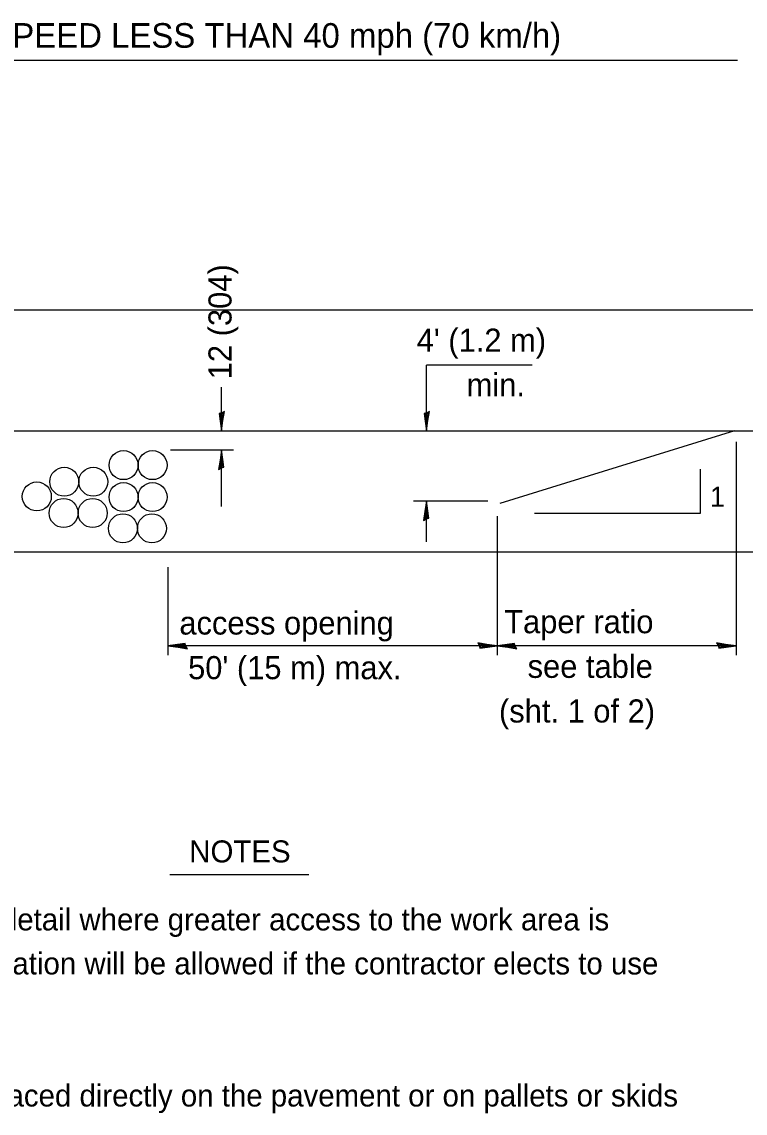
# Model space of a CAD drawing. Extents: x 52832 to 54215, y 64481 to 66497.
# Drawn here: x 53906.4 to 53971.7, y 66159.5 to 66257.9 of the extents above; entities that cross this region are included whole.
import ezdxf

# ---------------------------------------------------------------- set-up
doc = ezdxf.new("R2010")
doc.units = 0
for name, color, linetype in [('Alignment_EX_20 Baseline', 7, 'Continuous'), ('Design_EX_Roadway Dimensions', 7, 'Continuous'), ('Design_PR_EOP', 7, 'Continuous'), ('Sheets_General Details', 7, 'Continuous'), ('Stage_Construction Traffic Control', 7, 'Continuous')]:
    doc.layers.add(name, color=color, linetype=linetype)

msp = doc.modelspace()

# ---------------------------------------------------------------- linework, layer by layer
at = {"layer": 'Alignment_EX_20 Baseline'}
msp.add_line((53831.17, 66221.008), (54009.517, 66221.008), dxfattribs=at)
at = {"layer": 'Design_EX_Roadway Dimensions'}
for p, q in [((53942.914, 66221.008), (53942.914, 66226.948)), ((53952.449, 66226.948), (53942.914, 66226.948)), ((53924.438, 66221.008), (53924.438, 66224.939)), ((53970.83, 66220.035), (53970.83, 66200.806)), ((53919.835, 66219.307), (53925.532, 66219.307)), ((53924.438, 66214.192), (53924.438, 66219.307)), ((53967.612, 66213.609), (53967.612, 66217.55)), ((53941.757, 66214.697), (53948.46, 66214.697)), ((53942.914, 66211.005), (53942.914, 66214.697)), ((53952.662, 66213.609), (53967.612, 66213.609)), ((53949.301, 66213.322), (53949.301, 66200.806)), ((53919.604, 66208.734), (53919.604, 66200.806)), ((53949.301, 66201.638), (53919.604, 66201.638)), ((53970.83, 66201.638), (53949.301, 66201.638))]:
    msp.add_line(p, q, dxfattribs=at)
for points in [[(53924.461, 66222.625), (53924.22, 66222.571), (53924.324, 66221.887), (53924.438, 66221.008), (53924.567, 66221.947), (53924.711, 66222.769), (53924.461, 66222.625), (53924.302, 66222.553), (53924.439, 66221.599), (53924.622, 66222.642), (53924.417, 66222.488), (53924.445, 66222.049), (53924.509, 66222.471)], [(53942.937, 66222.625), (53942.696, 66222.571), (53942.8, 66221.887), (53942.914, 66221.008), (53943.043, 66221.947), (53943.187, 66222.769), (53942.937, 66222.625), (53942.778, 66222.553), (53942.915, 66221.599), (53943.098, 66222.642), (53942.893, 66222.488), (53942.921, 66222.049), (53942.985, 66222.471)], [(53924.414, 66217.689), (53924.656, 66217.743), (53924.552, 66218.427), (53924.438, 66219.307), (53924.309, 66218.368), (53924.164, 66217.545), (53924.414, 66217.689), (53924.574, 66217.761), (53924.436, 66218.716), (53924.253, 66217.672), (53924.459, 66217.826), (53924.431, 66218.265), (53924.367, 66217.843)], [(53942.89, 66213.079), (53943.132, 66213.133), (53943.028, 66213.817), (53942.914, 66214.697), (53942.785, 66213.758), (53942.641, 66212.935), (53942.89, 66213.079), (53943.05, 66213.151), (53942.912, 66214.106), (53942.729, 66213.062), (53942.935, 66213.216), (53942.907, 66213.655), (53942.843, 66213.233)], [(53921.222, 66201.614), (53921.168, 66201.856), (53920.484, 66201.752), (53919.604, 66201.638), (53920.544, 66201.509), (53921.366, 66201.365), (53921.222, 66201.614), (53921.15, 66201.774), (53920.195, 66201.637), (53921.239, 66201.454), (53921.085, 66201.659), (53920.646, 66201.631), (53921.068, 66201.567)], [(53947.683, 66201.662), (53947.737, 66201.42), (53948.421, 66201.524), (53949.301, 66201.638), (53948.362, 66201.767), (53947.539, 66201.911), (53947.683, 66201.662), (53947.756, 66201.502), (53948.71, 66201.639), (53947.667, 66201.823), (53947.821, 66201.617), (53948.259, 66201.645), (53947.837, 66201.709)], [(53950.919, 66201.614), (53950.864, 66201.856), (53950.181, 66201.752), (53949.301, 66201.638), (53950.24, 66201.509), (53951.063, 66201.365), (53950.919, 66201.614), (53950.846, 66201.774), (53949.892, 66201.637), (53950.935, 66201.454), (53950.781, 66201.659), (53950.343, 66201.631), (53950.765, 66201.567)], [(53969.213, 66201.662), (53969.267, 66201.42), (53969.951, 66201.524), (53970.83, 66201.638), (53969.891, 66201.767), (53969.069, 66201.911), (53969.213, 66201.662), (53969.285, 66201.502), (53970.24, 66201.639), (53969.196, 66201.823), (53969.35, 66201.617), (53969.789, 66201.645), (53969.367, 66201.709)]]:
    msp.add_lwpolyline(points, dxfattribs=at)
at = {"layer": 'Design_PR_EOP'}
for p, q in [((53831.17, 66231.908), (54009.517, 66231.908)), ((53831.17, 66210.103), (54009.517, 66210.103))]:
    msp.add_line(p, q, dxfattribs=at)
at = {"layer": 'Sheets_General Details'}
for p, q in [((53890.64, 66254.426), (53970.954, 66254.426)), ((53919.774, 66181.037), (53932.302, 66181.037))]:
    msp.add_line(p, q, dxfattribs=at)
at = {"layer": 'Stage_Construction Traffic Control'}
msp.add_line((53970.699, 66221.008), (53949.524, 66214.466), dxfattribs=at)
for centre in [(53915.607, 66217.926), (53918.223, 66217.926), (53910.259, 66216.43), (53912.875, 66216.43), (53907.785, 66215.106), (53915.607, 66215.048), (53918.223, 66215.048), (53910.202, 66213.61), (53912.818, 66213.61), (53915.549, 66212.228), (53918.166, 66212.228)]:
    msp.add_circle(centre, 1.308, dxfattribs=at)

# ---------------------------------------------------------------- texts
at = {"layer": 'Design_EX_Roadway Dimensions'}
msp.add_text('12 (304)', height=2.081, rotation=90, dxfattribs=at).set_placement((53925.342, 66225.662))
for s, height, p in [("4' (1.2 m)", 2.081, (53942.036, 66228.147)), ('min.', 2.081, (53946.542, 66224.124)), ('1', 1.803, (53968.482, 66214.18)), ('access opening', 2.08095, (53920.639, 66202.659)), ('Taper ratio', 2.08095, (53949.929, 66202.778)), ("50' (15 m) max.", 2.08095, (53921.426, 66198.636)), ('see table', 2.081, (53952.038, 66198.755)), ('(sht. 1 of 2)', 2.08095, (53949.456, 66194.732))]:
    msp.add_text(s, height=height, dxfattribs=at).set_placement(p)
at = {"layer": 'Sheets_General Details'}
for s, height, p in [('POSTED SPEED LESS THAN 40 mph (70 km/h)', 2.21968, (53890.567, 66255.537)), ('NOTES', 1.9838, (53921.531, 66182.124)), ('1.   The contractor may use this detail where greater access to the work area is', 1.98383, (53866.653, 66175.997)), ('required.  No additional compensation will be allowed if the contractor elects to use', 1.98383, (53866.653, 66172.029)), ('2.   The sand modules may be placed directly on the pavement or on pallets or skids', 1.98383, (53866.653, 66160.126))]:
    msp.add_text(s, height=height, dxfattribs=at).set_placement(p)

doc.saveas('drawing.dxf')
